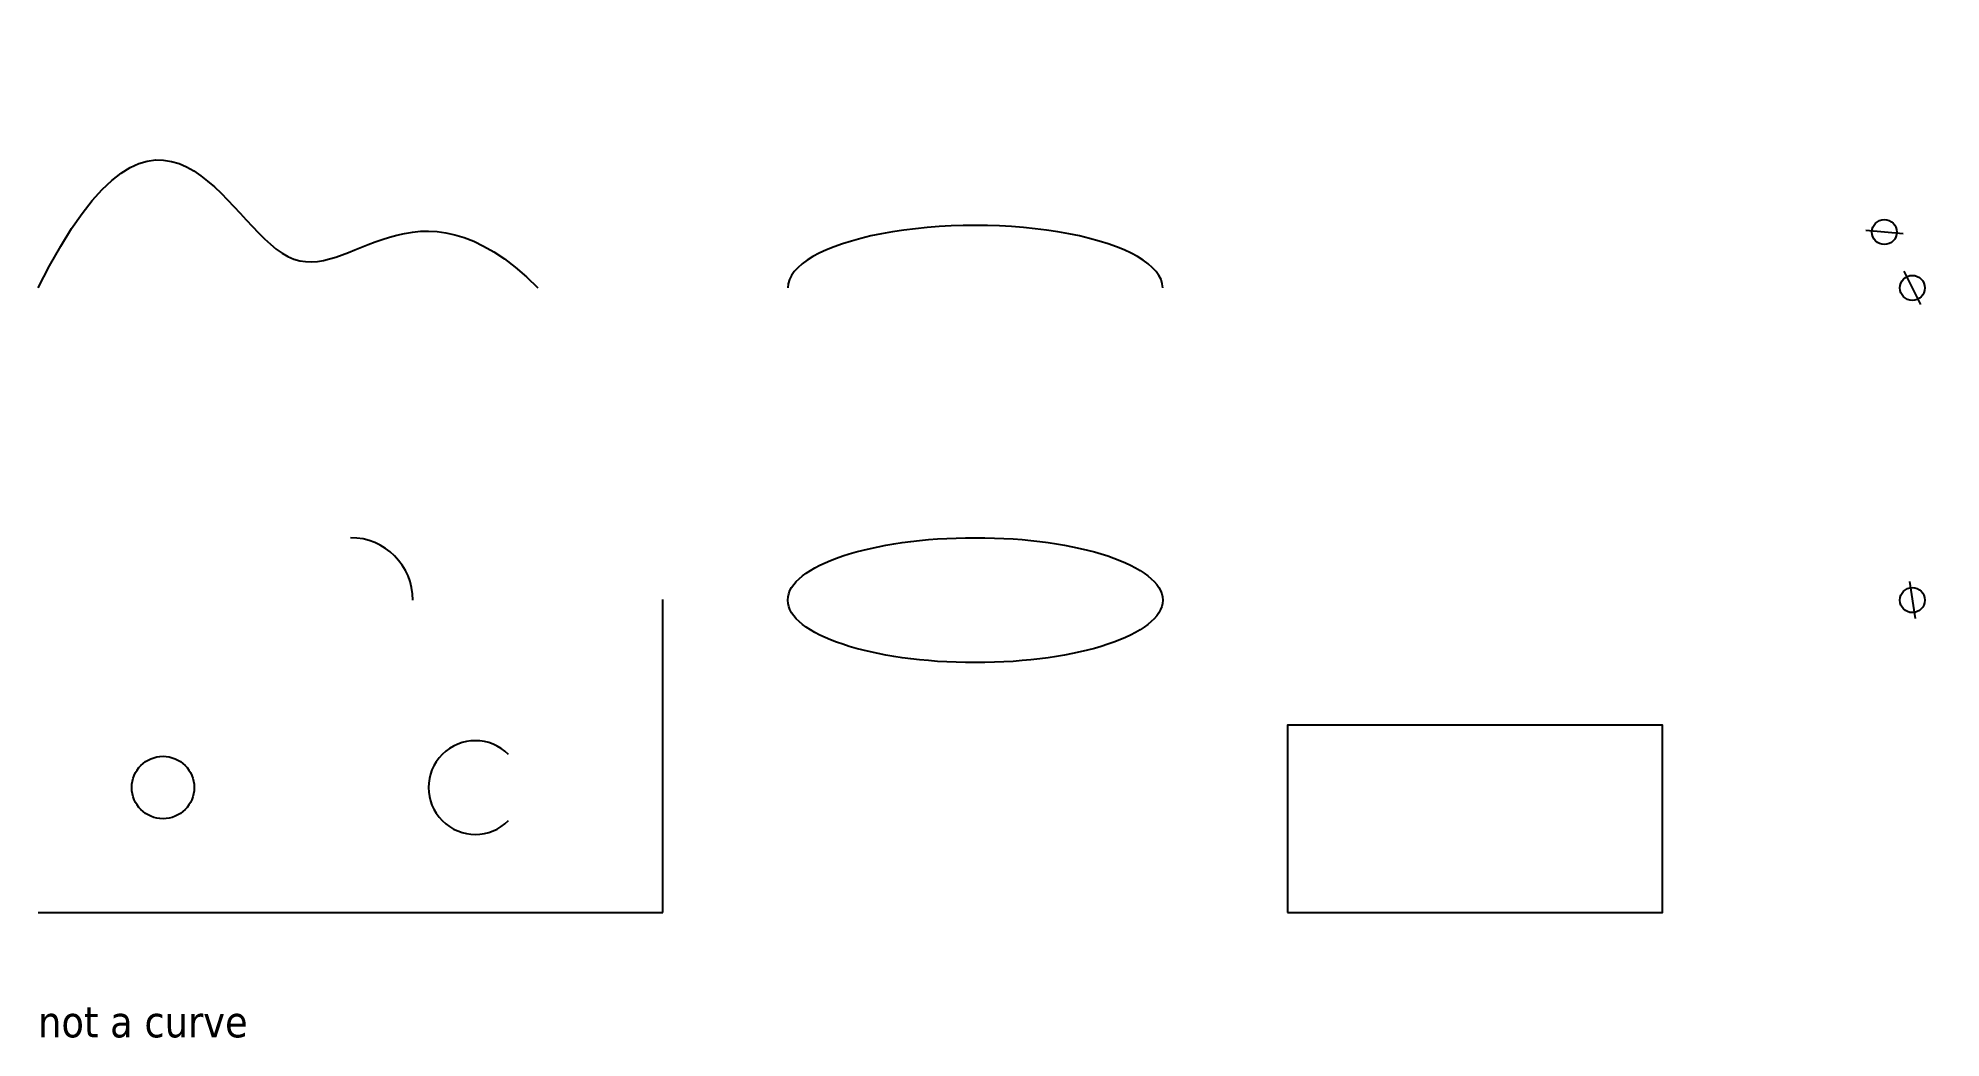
# Model space of a CAD drawing. Extents: x 0 to 305, y -20 to 140.
import ezdxf

# ---------------------------------------------------------------- set-up
doc = ezdxf.new("R2010")
doc.units = 0
doc.layers.get('0').update_dxf_attribs({"color": 18, "linetype": 'CONTINUOUS'})
for name, color, linetype in [('CUT', 1, 'CONTINUOUS'), ('DEFAULT', 18, 'CONTINUOUS'), ('HOLES', 96, 'CONTINUOUS')]:
    doc.layers.add(name, color=color, linetype=linetype)
doc.styles.add('DEFAULT', font='tahoma.ttf')

# ---------------------------------------------------------------- blocks, each defined once
blk = doc.blocks.new('PEG')
at = {"layer": 'DEFAULT'}
blk.add_line((-3, 0), (3, 0), dxfattribs=at)
blk.add_circle((0, 0), 2, dxfattribs=at)
blk = doc.blocks.new('PAIR')
at = {"layer": 'DEFAULT', "rotation": 58.31007808870444}
blk.add_blockref('PEG', (10, 0), dxfattribs=at)
at = {"layer": 'DEFAULT'}
blk.add_blockref('PEG', (0, 0), dxfattribs=at)

msp = doc.modelspace()

# ---------------------------------------------------------------- linework, layer by layer
at = {"layer": 'CUT'}
for p, q in [((100, 0), (100, 50.125)), ((0, 0), (100, 0))]:
    msp.add_line(p, q, dxfattribs=at)
msp.add_lwpolyline([(200, 0), (260, 0), (260, 30), (200, 30)], close=True, dxfattribs=at)
for centre, radius, start, end in [((50, 50), 10, 0, 90), ((70, 20), 7.5, 45, 315)]:
    msp.add_arc(centre, radius, start, end, dxfattribs=at)
msp.add_ellipse((150, 100), major_axis=(30, 0), ratio=0.3333333, start_param=0, end_param=3.1415927, dxfattribs=at)
msp.add_ellipse((150, 50), major_axis=(30, 0), ratio=0.3333333, dxfattribs=at)
msp.add_open_spline([(0, 100), (20, 140), (40, 80), (60, 120), (80, 100)], degree=3, dxfattribs=at)
at = {"layer": 'HOLES'}
msp.add_circle((20, 20), 5, dxfattribs=at)

# ---------------------------------------------------------------- block references
for name, p, rotation in [('PAIR', (300, 100), 116.6201561774089), ('PEG', (300, 50), 278.8733853924696)]:
    msp.add_blockref(name, p, dxfattribs=dict(at, rotation=rotation))

# ---------------------------------------------------------------- texts
at = {"style": 'DEFAULT'}
msp.add_text('not a curve', height=5, dxfattribs=at).set_placement((0, -20))

doc.saveas('drawing.dxf')
